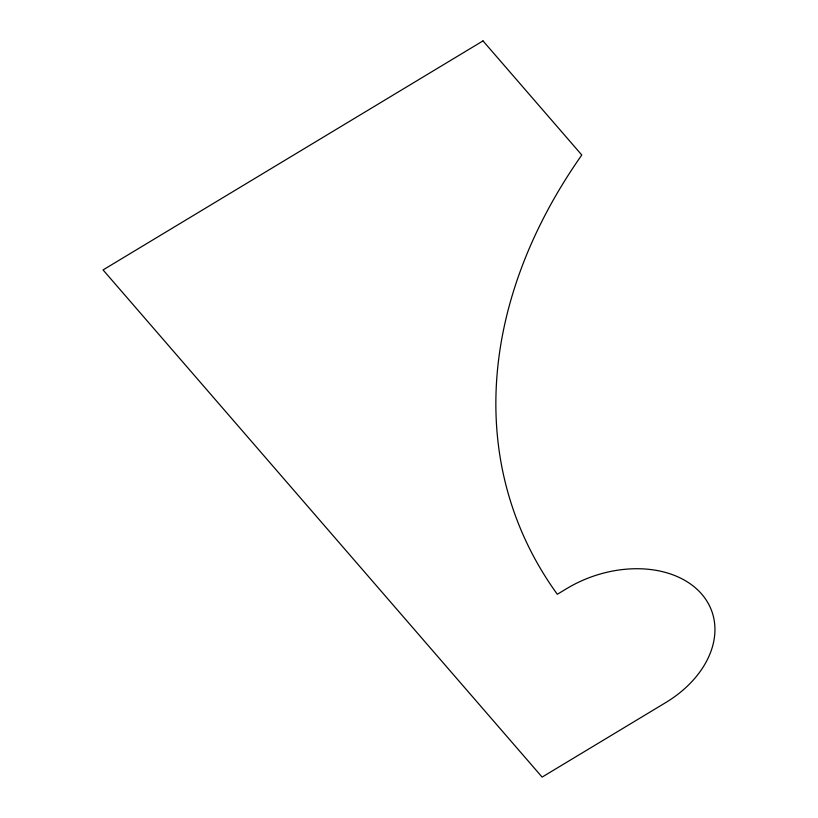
<?xml version="1.0" encoding="UTF-8"?>
<svg xmlns="http://www.w3.org/2000/svg" width="818" height="818" viewBox="0 0 818 818"><rect width="100%" height="100%" fill="white"/><g stroke="black" fill="none" stroke-linecap="round" stroke-linejoin="round"><path stroke-width="1.23" d="M482.998 40.9L103.058 269.93L542.119 777.1L665.607 702.662A101.585 73.068 -19.8 0 0 701.691 594.072A101.585 73.068 -19.8 0 0 566.813 588.551L557.314 594.277A612.651 440.708 -19.8 0 1 581.792 155.011L482.998 40.9"/></g></svg>
